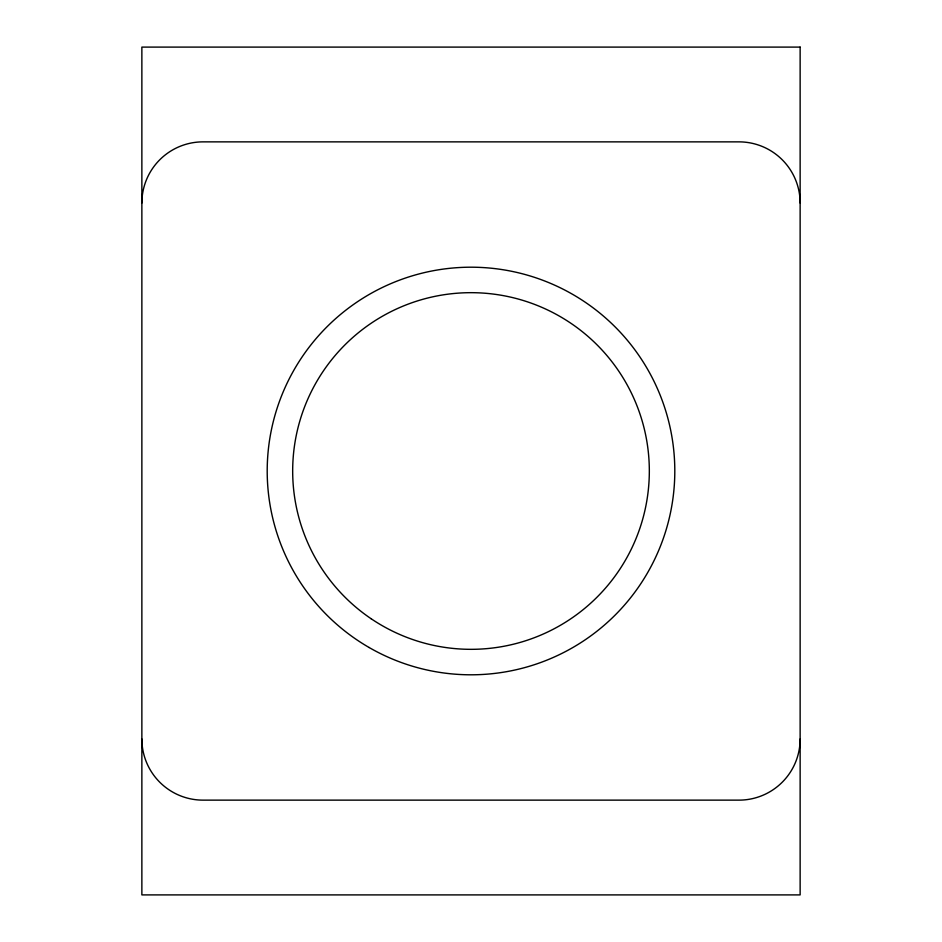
<?xml version="1.0" encoding="UTF-8"?>
<svg xmlns="http://www.w3.org/2000/svg" width="942" height="942" viewBox="0 0 942 942"><rect width="100%" height="100%" fill="white"/><g stroke="black" fill="none" stroke-linecap="round" stroke-linejoin="round"><path stroke-width="1.41" d="M141.865 738.999A61.136 61.136 0 0 0 203.001 800.135L738.999 800.135A61.136 61.136 0 0 0 800.135 738.999M800.135 203.001A61.136 61.136 0 0 0 738.999 141.865L203.001 141.865A61.136 61.136 0 0 0 141.865 203.001M800.135 47.1L141.865 47.1L141.865 894.9L800.135 894.9L800.135 47.1M369.099 647.495A203.802 203.802 0 0 0 674.802 471A203.802 203.802 0 0 0 369.099 294.505A203.802 203.802 0 0 0 369.099 647.495M371.054 618.682A178.321 178.321 0 0 0 648.873 483.717A178.321 178.321 0 0 0 393.085 310.601A178.321 178.321 0 0 0 371.054 618.682"/></g></svg>
